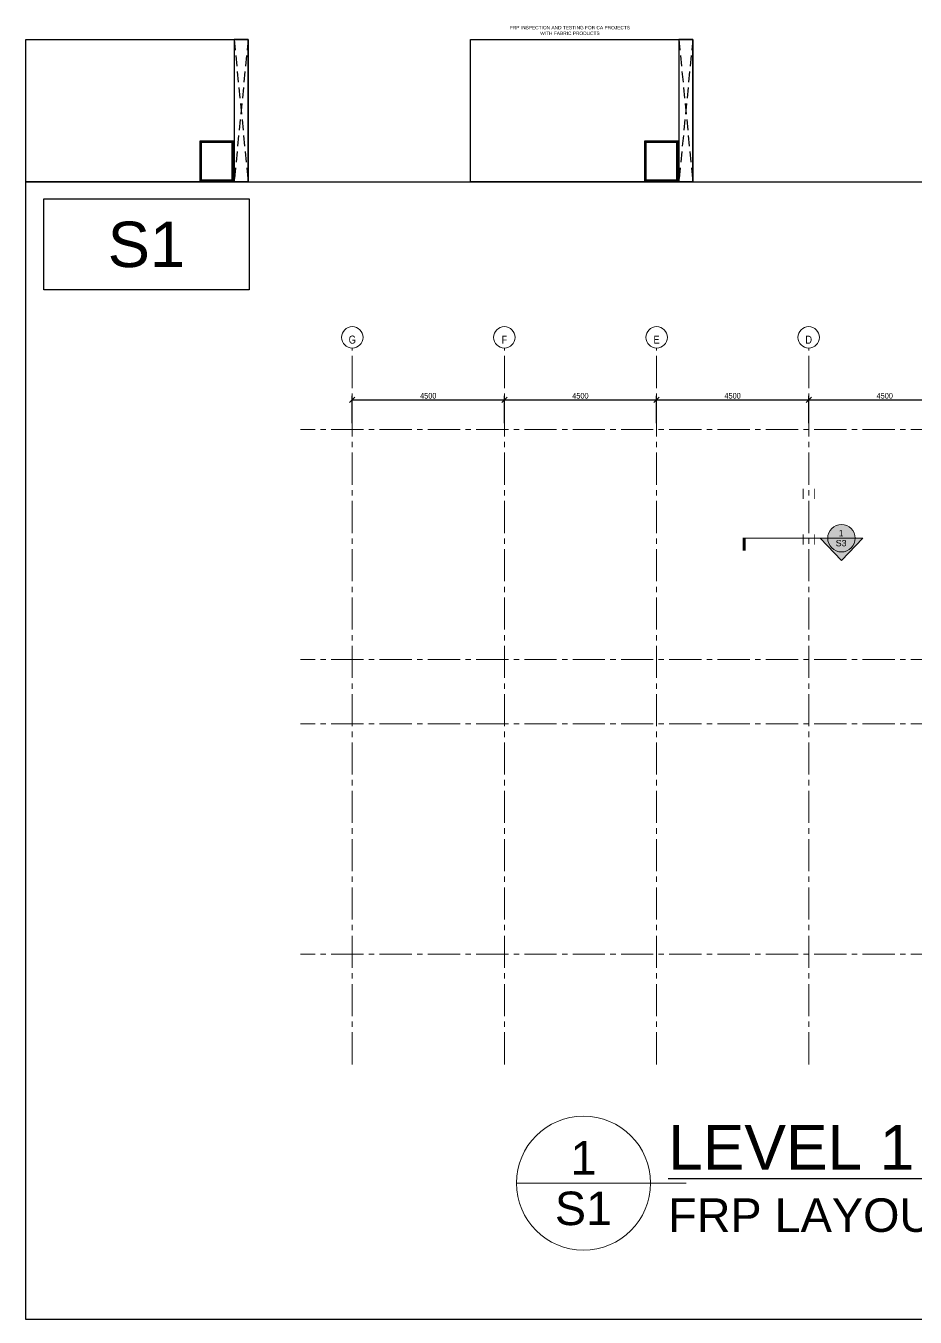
# Model space of a CAD drawing. Header units: inches. Extents: x 1159 to 9559, y -3650 to 1829.
# Drawn here: x 3343 to 4379, y 326 to 1829 of the extents above; entities that cross this region are included whole.
import ezdxf
from ezdxf.enums import TextEntityAlignment as Align

# ---------------------------------------------------------------- set-up
doc = ezdxf.new("R2010")
doc.units = ezdxf.units.IN
doc.header["$MEASUREMENT"] = 0
doc.header["$PDMODE"] = 3
doc.linetypes.add('CENTER2', pattern=[1.125, 0.75, -0.125, 0.125, -0.125])
doc.linetypes.add('HIDDEN', pattern=[0.375, 0.25, -0.125])
doc.layers.get('Defpoints').update_dxf_attribs({"color": 190})
for name, color, linetype, lineweight in [('S-GRID-IDEN', 1, 'Continuous', 9), ('STN-ANNO-TEXT', 3, 'Continuous', 20), ('STN-ANNO-TITL-TEXT', 7, 'Continuous', 25), ('STN-BEAM', 3, 'Continuous', 9), ('STN-DIM-2', 142, 'Continuous', 13), ('STN-FRP', 5, 'Continuous', 20), ('STN-GRID-ID', 6, 'Continuous', 20), ('STN-GRID-LINE', 10, 'CENTER2', 13), ('STN-HATCH', 253, 'Continuous', 9)]:
    doc.layers.add(name, color=color, linetype=linetype, lineweight=lineweight)
doc.layers.add('Sheetnumber', color=90, linetype='Continuous', plot=False)
doc.layers.add('STN-VPORT', color=30, linetype='Continuous', plot=False)
doc.styles.add('16', font='swiss.ttf', dxfattribs={"height": 1})
doc.styles.add('64', font='swiss.ttf', dxfattribs={"height": 4})
doc.styles.add('96', font='swiss.ttf', dxfattribs={"height": 6})
doc.styles.add('Arial Narrow', font='ARIALN.TTF', dxfattribs={"height": 18.75})
doc.styles.add('Arial Narrow_1_50', font='ARIALN.TTF', dxfattribs={"height": 6})
doc.styles.add('DIMENSIONS', font='swiss.ttf')
doc.dimstyles.new('SSA_Dimension_Style_50', dxfattribs={"dimscale": 12, "dimtxt": 6.25, "dimasz": 0.520833, "dimexe": 0.390625, "dimexo": 0.260417, "dimgap": 0.130208, "dimtad": 1, "dimdec": 0, "dimlfac": 25.4, "dimzin": 0, "dimdsep": 46, "dimtxsty": 'Arial Narrow_1_50', "dimblk1": 'OBLIQUE', "dimblk2": 'OBLIQUE', "dimsah": 1, "dimcen": 0.09, "dimazin": 0, "dimtfac": 1, "dimtdec": 0, "dimtix": 1, "dimtmove": 0, "dimatfit": 3, "dimfxl": 1, "dimtvp": 1, "dimtolj": 1, "dimtzin": 0, "dimarcsym": 2})

# ---------------------------------------------------------------- blocks, each defined once
blk = doc.blocks.new('Stamp area')
at = {"layer": 'Defpoints'}
for p, q in [((-2.401, 2.852), (-2.501, 2.952)), ((-0.143, 2.852), (-0.043, 2.952)), ((-2.401, 0.142), (-2.501, 0.042)), ((-0.143, 0.142), (-0.043, 0.042))]:
    blk.add_line(p, q, dxfattribs=at)
for points in [[(-2.501, 0.042), (-0.043, 0.042), (-0.043, 2.952), (-2.501, 2.952)], [(-2.401, 0.142), (-0.143, 0.142), (-0.143, 2.852), (-2.401, 2.852)]]:
    blk.add_lwpolyline(points, close=True, dxfattribs=at)
blk = doc.blocks.new('*U67')
at = {"layer": 'STN-VPORT'}
for points in [[(3466.1, 1655.9), (3725.1, 1655.9), (3725.1, 1490.3), (3466.1, 1490.3)], [(3725.1, 1655.9), (3708.8, 1655.9), (3708.8, 1490.3), (3725.1, 1490.3)]]:
    blk.add_lwpolyline(points, close=True, dxfattribs=at)
at = {"layer": 'STN-VPORT', "linetype": 'HIDDEN', "ltscale": 50}
for points in [[(3708.8, 1655.9), (3725.1, 1490.3)], [(3725.1, 1655.9), (3708.8, 1490.3)]]:
    blk.add_lwpolyline(points, dxfattribs=at)
at = {"layer": 'STN-DIM-2', "xscale": 15.99010814684656, "yscale": 15.99010814684656, "zscale": 15.99010814684656}
blk.add_blockref('Stamp area', (3708.8, 1490.3), dxfattribs=at)
blk = doc.blocks.new('*U68')
at = {"layer": 'STN-VPORT'}
blk.add_lwpolyline([(3466.1, 2814.8), (5538.1, 2814.8), (5538.1, 1490.3), (3466.1, 1490.3)], close=True, dxfattribs=at)
blk = doc.blocks.new('*U22')
at = {"layer": 'STN-GRID-ID'}
for p, q in [((-2, 0), (2, 0)), ((2, 0), (3.071, 0))]:
    blk.add_line(p, q, dxfattribs=at)
blk.add_circle((0, 0), 2, dxfattribs=at)
at = {"layer": 'STN-ANNO-TEXT', "style": 'DIMENSIONS'}
for tag, p in [('1', (0, 0.753)), ('S1', (0, -0.753))]:
    blk.add_attdef(tag, text='', height=1, dxfattribs=at).set_placement(p, align=Align.MIDDLE_CENTER)
blk.add_attdef('SCALE', text='', height=1, dxfattribs=at).set_placement((2.527, -0.455), align=Align.TOP_LEFT)
at = {"layer": 'STN-ANNO-TITL-TEXT', "style": 'DIMENSIONS'}
blk.add_attdef('%%UTITLE', text='', height=1.333, dxfattribs=at).set_placement((2.527, 0), align=Align.BOTTOM_LEFT)
blk = doc.blocks.new('Grid - SSA_Grid-Tag 2-546602-01-1400-FIRST FLOOR PLAN - BLOCK A')
at = {"layer": 'S-GRID-IDEN'}
blk.add_circle((0, 0), 0.25, dxfattribs=at)
blk = doc.blocks.new('_OBLIQUE')
at = {"color": 0, "linetype": 'ByBlock'}
blk.add_line((-0.5, -0.5), (0.5, 0.5), dxfattribs=at)
blk = doc.blocks.new('*D94')
at = {"layer": 'Defpoints', "color": 0, "transparency": 16777216}
for p in [(3900.9, 1394), (3723.7, 1363.6), (3900.9, 1363.6)]:
    blk.add_point(p, dxfattribs=at)
at = {"layer": 'STN-DIM-2', "color": 0, "lineweight": -2, "transparency": 16777216}
for p, q in [((3723.7, 1366.8), (3723.7, 1398.7)), ((3900.9, 1366.8), (3900.9, 1398.7)), ((3723.7, 1394), (3900.9, 1394))]:
    blk.add_line(p, q, dxfattribs=at)
at = {"layer": 'STN-DIM-2', "color": 0, "lineweight": -2, "transparency": 16777216, "xscale": 6.249999999999998, "yscale": 6.249999999999998, "zscale": 6.249999999999998, "rotation": 180}
blk.add_blockref('_OBLIQUE', (3723.7, 1394), dxfattribs=at)
at = {"layer": 'STN-DIM-2', "color": 0, "lineweight": -2, "transparency": 16777216, "xscale": 6.249999999999998, "yscale": 6.249999999999998, "zscale": 6.249999999999998}
blk.add_blockref('_OBLIQUE', (3900.9, 1394), dxfattribs=at)
at = {"layer": 'STN-DIM-2', "color": 0, "transparency": 16777216, "insert": (3812.3, 1398.8), "char_height": 6, "attachment_point": 5, "style": 'Arial Narrow_1_50'}
blk.add_mtext('\\A1;{\\H1.08333x;4500}', dxfattribs=at)
blk = doc.blocks.new('*D86')
at = {"layer": 'Defpoints', "color": 0, "transparency": 16777216}
for p in [(4078.1, 1394), (3900.9, 1363.6), (4078.1, 1363.6)]:
    blk.add_point(p, dxfattribs=at)
at = {"layer": 'STN-DIM-2', "color": 0, "lineweight": -2, "transparency": 16777216}
for p, q in [((3900.9, 1366.8), (3900.9, 1398.7)), ((4078.1, 1366.8), (4078.1, 1398.7)), ((3900.9, 1394), (4078.1, 1394))]:
    blk.add_line(p, q, dxfattribs=at)
at = {"layer": 'STN-DIM-2', "color": 0, "lineweight": -2, "transparency": 16777216, "xscale": 6.249999999999998, "yscale": 6.249999999999998, "zscale": 6.249999999999998, "rotation": 180}
blk.add_blockref('_OBLIQUE', (3900.9, 1394), dxfattribs=at)
at = {"layer": 'STN-DIM-2', "color": 0, "lineweight": -2, "transparency": 16777216, "xscale": 6.249999999999998, "yscale": 6.249999999999998, "zscale": 6.249999999999998}
blk.add_blockref('_OBLIQUE', (4078.1, 1394), dxfattribs=at)
at = {"layer": 'STN-DIM-2', "color": 0, "transparency": 16777216, "insert": (3989.5, 1398.8), "char_height": 6, "attachment_point": 5, "style": 'Arial Narrow_1_50'}
blk.add_mtext('\\A1;{\\H1.08333x;4500}', dxfattribs=at)
blk = doc.blocks.new('*D87')
at = {"layer": 'Defpoints', "color": 0, "transparency": 16777216}
for p in [(4255.4, 1394), (4078.2, 1363.6), (4255.4, 1363.6)]:
    blk.add_point(p, dxfattribs=at)
at = {"layer": 'STN-DIM-2', "color": 0, "lineweight": -2, "transparency": 16777216}
for p, q in [((4078.2, 1366.8), (4078.2, 1398.7)), ((4255.4, 1366.8), (4255.4, 1398.7)), ((4078.2, 1394), (4255.4, 1394))]:
    blk.add_line(p, q, dxfattribs=at)
at = {"layer": 'STN-DIM-2', "color": 0, "lineweight": -2, "transparency": 16777216, "xscale": 6.249999999999998, "yscale": 6.249999999999998, "zscale": 6.249999999999998, "rotation": 180}
blk.add_blockref('_OBLIQUE', (4078.2, 1394), dxfattribs=at)
at = {"layer": 'STN-DIM-2', "color": 0, "lineweight": -2, "transparency": 16777216, "xscale": 6.249999999999998, "yscale": 6.249999999999998, "zscale": 6.249999999999998}
blk.add_blockref('_OBLIQUE', (4255.4, 1394), dxfattribs=at)
at = {"layer": 'STN-DIM-2', "color": 0, "transparency": 16777216, "insert": (4166.8, 1398.8), "char_height": 6, "attachment_point": 5, "style": 'Arial Narrow_1_50'}
blk.add_mtext('\\A1;{\\H1.08333x;4500}', dxfattribs=at)
blk = doc.blocks.new('*D88')
at = {"layer": 'Defpoints', "color": 0, "transparency": 16777216}
for p in [(4432.6, 1394), (4255.4, 1363.6), (4432.6, 1363.6)]:
    blk.add_point(p, dxfattribs=at)
at = {"layer": 'STN-DIM-2', "color": 0, "lineweight": -2, "transparency": 16777216}
for p, q in [((4255.4, 1366.8), (4255.4, 1398.7)), ((4432.6, 1366.8), (4432.6, 1398.7)), ((4255.4, 1394), (4432.6, 1394))]:
    blk.add_line(p, q, dxfattribs=at)
at = {"layer": 'STN-DIM-2', "color": 0, "lineweight": -2, "transparency": 16777216, "xscale": 6.249999999999998, "yscale": 6.249999999999998, "zscale": 6.249999999999998, "rotation": 180}
blk.add_blockref('_OBLIQUE', (4255.4, 1394), dxfattribs=at)
at = {"layer": 'STN-DIM-2', "color": 0, "lineweight": -2, "transparency": 16777216, "xscale": 6.249999999999998, "yscale": 6.249999999999998, "zscale": 6.249999999999998}
blk.add_blockref('_OBLIQUE', (4432.6, 1394), dxfattribs=at)
at = {"layer": 'STN-DIM-2', "color": 0, "transparency": 16777216, "insert": (4344, 1398.8), "char_height": 6, "attachment_point": 5, "style": 'Arial Narrow_1_50'}
blk.add_mtext('\\A1;{\\H1.08333x;4500}', dxfattribs=at)
blk = doc.blocks.new('*U38')
at = {"layer": 'STN-FRP', "true_color": 0xfefefe}
h = blk.add_hatch(color=7, dxfattribs=at)
h.dxf.hatch_style = 1
edge = h.paths.add_edge_path()
edge.add_arc((11.44, 0), 3, 0, 360)
at = {"layer": 'STN-HATCH', "ltscale": 100}
blk.add_hatch(color=256, dxfattribs=at).paths.add_polyline_path([(8.44, 0), (6.76, 0), (11.44, -4.88), (16.12, 0), (14.44, 0, -1)])
at = {"layer": 'STN-HATCH'}
h = blk.add_hatch(color=256, dxfattribs=at)
h.dxf.hatch_style = 1
h.paths.add_polyline_path([(-10.12, -2.7), (-9.45, -2.7), (-9.45, 0), (-10.12, 0)])
at = {"layer": 'STN-GRID-ID'}
for q in [(-10.12, 0), (14.44, 0)]:
    blk.add_line((8.44, 0), q, dxfattribs=at)
blk.add_lwpolyline([(8.44, 0), (6.76, 0), (11.44, -4.88), (16.12, 0), (14.44, 0, -1)], format="xyb", close=True, dxfattribs=at)
blk.add_circle((11.44, 0), 3, dxfattribs=at)
at = {"layer": 'STN-ANNO-TEXT', "ltscale": 2, "style": 'DIMENSIONS'}
for tag, p in [('1', (11.37, 1.12)), ('S1', (11.37, -1.07))]:
    blk.add_attdef(tag, text='', height=1.39, dxfattribs=at).set_placement(p, align=Align.MIDDLE_CENTER)

msp = doc.modelspace()

# ---------------------------------------------------------------- linework, layer by layer
at = {"layer": 'STN-FRP', "const_width": 1}
for points in [[(4248.898, 1278.629), (4248.898, 1290.629)], [(4261.923, 1278.629), (4261.923, 1290.629)], [(4248.898, 1237.629), (4248.898, 1225.629)], [(4261.923, 1237.629), (4261.923, 1225.629)]]:
    msp.add_lwpolyline(points, dxfattribs=at)
at = {"layer": 'STN-GRID-LINE', "ltscale": 50}
for points in [[(3723.748, 620.301), (3723.748, 1454.255)], [(3900.913, 620.301), (3900.913, 1454.255)], [(4078.245, 620.301), (4078.245, 1454.255)], [(4255.411, 620.301), (4255.411, 1454.255)], [(4974.312, 1359.629), (3663.582, 1359.629)], [(4974.312, 1091.629), (3663.582, 1091.629)], [(4974.312, 1016.796), (3663.582, 1016.796)], [(4974.312, 748.633), (3663.582, 748.633)]]:
    msp.add_lwpolyline(points, dxfattribs=at)

# ---------------------------------------------------------------- block references
for name, p in [('*U67', (-122.68, 157.723)), ('*U67', (395.32, 157.723)), ('*U68', (-122.68, -1166.806))]:
    msp.add_blockref(name, p)
at = {"xscale": 49.99999999999996, "yscale": 49.99999999999996, "zscale": 49.99999999999996}
for p in [(3723.748, 1466.755), (3900.913, 1466.755), (4078.245, 1466.755), (4255.411, 1466.755)]:
    msp.add_blockref('Grid - SSA_Grid-Tag 2-546602-01-1400-FIRST FLOOR PLAN - BLOCK A', p, dxfattribs=at)
for name, p, xscale, yscale, zscale, values in [('*U38', (4232.539, 1233), 5.333333333333333, 5.333333333333333, 5.333333333333333, {'S1': 'S3', '1': '1'}), ('*U22', (3993.06, 482.252), 39.00956157071135, 39.00956157071135, 39.00956157071135, {'1': '1', 'S1': 'S1', 'SCALE': 'FRP LAYOUT', '%%UTITLE': '%%ULEVEL 1 FLOOR PLAN'})]:
    msp.add_blockref(name, p, dxfattribs=dict(xscale=xscale, yscale=yscale, zscale=zscale)).add_auto_attribs(values)

# ---------------------------------------------------------------- texts
at = {"layer": 'S-GRID-IDEN', "char_height": 9.375, "width": 6.25233, "attachment_point": 5, "style": 'Arial Narrow'}
for s, insert in [('G', (3723.748, 1464.105)), ('F', (3900.913, 1464.105)), ('E', (4078.245, 1464.105)), ('D', (4255.411, 1464.105))]:
    msp.add_mtext(s, dxfattribs=dict(at, insert=insert))
at = {"layer": 'Sheetnumber', "insert": (3484.003, 1574.706), "char_height": 52.9001, "width": 186.3548, "attachment_point": 5, "style": '96', "bg_fill": 16, "box_fill_scale": 1.5, "bg_fill_color": 256, "bg_fill_transparency": 0}
msp.add_mtext('S1', dxfattribs=at)
at = {"layer": 'STN-ANNO-TEXT', "insert": (3977.302, 1824.04), "char_height": 4, "width": 134.3455, "attachment_point": 5, "style": '64'}
msp.add_mtext('\\A1;\\pxa0.33333;FRP INSPECTION AND TESTING FOR CA PROJECTS \\PWITH FABRIC PRODUCTS', dxfattribs=at)
at = {"layer": 'STN-BEAM', "insert": (3431.146, 1648.027), "char_height": 0.0000125, "width": 0.0000654, "attachment_point": 1, "style": '16'}
msp.add_mtext('Title ID2', dxfattribs=at)

# ---------------------------------------------------------------- dimensions: what is measured, and where the dimension line sits
at = {"layer": 'STN-DIM-2'}
for base, p1, p2, picture, middle in [((3900.913, 1393.964), (3723.748, 1363.629), (3900.913, 1363.629), '*D94', (3812.33, 1398.845)), ((4078.079, 1393.964), (3900.913, 1363.629), (4078.079, 1363.629), '*D86', (3989.496, 1398.845)), ((4255.411, 1393.964), (4078.245, 1363.629), (4255.411, 1363.629), '*D87', (4166.828, 1398.845)), ((4432.576, 1393.964), (4255.411, 1363.629), (4432.576, 1363.629), '*D88', (4343.993, 1398.845))]:
    dim = msp.add_linear_dim(base=base, p1=p1, p2=p2, text='{\\H1.08333x;<>}', dimstyle='SSA_Dimension_Style_50', override={"dimtxt": 6, "dimpost": '<>'}, dxfattribs=at)
    dim.commit()
    dim.dimension.update_dxf_attribs({"geometry": picture, "text_midpoint": middle})

doc.saveas('drawing.dxf')
